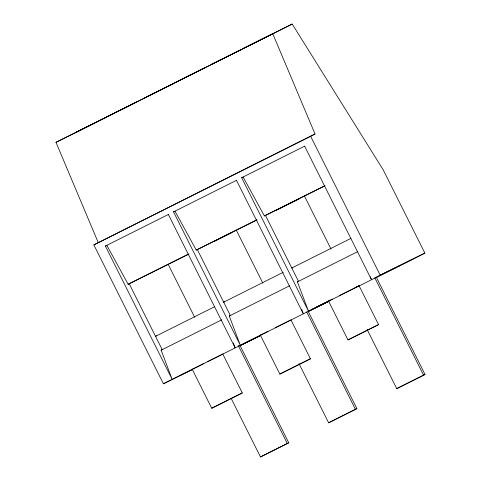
<?xml version="1.0" encoding="UTF-8"?>
<svg xmlns="http://www.w3.org/2000/svg" width="481" height="481" viewBox="0 0 481 481"><rect width="100%" height="100%" fill="white"/><g stroke="black" fill="none" stroke-linecap="round" stroke-linejoin="round"><path stroke-width="0.72" d="M227.014 400.619L211.724 408.243L192.25 369.348L203.559 363.654M207.515 361.67L222.805 354.046L242.286 392.941L211.724 408.243M275.649 327.513L290.939 319.889L310.419 358.778L279.858 374.086L260.383 335.191L268.013 331.343M332.377 299.074L328.517 301.028L347.991 339.923L378.553 324.621L359.079 285.726L355.218 287.68M279.858 374.086L310.419 358.778M347.991 339.923L378.553 324.621M200.781 69.847L204.617 67.899L174.874 82.726M153.06 93.663L143.572 98.461L165.44 87.578M126.99 106.854L136.478 102.056L106.734 116.883M221.194 59.506L211.706 64.304L215.404 62.482M200.138 70.172L189.322 75.613M91.372 124.585L75.439 132.624L105.183 117.797M192.785 369.312L163.414 383.778L93.849 244.877L98.286 242.689L55.982 142.31L292.201 24.05L383.147 169.739L424.879 253.084L375.733 277.711M76.13 132.377L292.201 24.05M249.374 45.509L256.818 41.775M257.461 41.45L272.751 33.736L243.007 48.563M93.849 244.877L315.037 134.025L272.727 33.646M98.286 242.689L315.037 134.025M221.819 319.775L161.147 350.186L172.168 379.389L105.393 246.038L168.452 214.436M289.556 285.804L229.281 316.029L240.308 345.232L173.527 211.88L236.592 180.279M357.69 251.647L297.414 281.866L308.441 311.069L241.666 177.723L304.726 146.116M105.393 246.038L106.836 245.328L128.132 284.259L188.408 254.04M173.527 211.88L174.97 211.171L196.266 250.096L256.541 219.877M241.666 177.723L243.103 177.008L264.4 215.939L325.078 185.528M128.132 284.259L189.021 254.082M214.472 241.318L231.217 232.924M196.266 250.096L257.155 219.919M275.908 210.522L299.35 198.767M264.4 215.939L324.621 186.099M214.694 306.674L155.537 336.327L156.427 335.888M283.279 272.282L223.671 302.164L224.561 301.725M350.968 238.354L291.805 268.007L292.695 267.568M339.827 295.334L359.079 285.726M163.414 383.778L424.879 253.084M239.466 346.025L260.48 335.504M308.123 311.622L328.926 301.19M231.211 398.502L260.48 456.95L288.75 442.791L240.055 345.556L260.257 335.606M299.008 363.672L328.613 422.793L356.884 408.628L308.195 311.393L328.391 301.443M367.141 329.509L396.747 388.63L425.018 374.471L376.328 277.236L396.524 267.286M288.75 442.791L260.48 456.95M356.884 408.628L328.613 422.793M425.018 374.471L396.747 388.63M166.005 87.295L173.316 83.634M241.45 49.477L216.077 62.151M226.99 400.565L242.286 392.941M55.982 142.31L75.457 132.714M297.414 281.866L298.485 281.343L265.47 215.416M229.281 316.029L230.345 315.5L197.33 249.573M161.147 350.186L162.211 349.663L129.197 283.73M379.353 275.589L411.796 259.608M413.239 258.892L414.682 258.183M398.382 266.33L399.825 265.62M316.396 307.149L328.974 300.956M311.219 309.746L329.094 300.944M243.085 343.909L260.961 335.101M180.128 375.469L192.707 369.27M260.383 335.191L260.906 334.938M222.282 354.299L222.805 354.046M192.25 369.348L192.773 369.095M310.6 136.207L380.158 275.114M374.795 277.765L423.575 375.18M304.623 146.158L371.398 279.509L370.346 276.725M304.527 196.17L331.024 249.08M306.662 311.922L355.441 409.343M236.484 180.315L303.264 313.666L301.689 309.493M236.393 230.327L262.891 283.243M238.185 345.412L287.307 443.5M168.35 214.478L235.125 347.823L233.291 342.959M168.26 264.49L194.751 317.4"/></g></svg>
